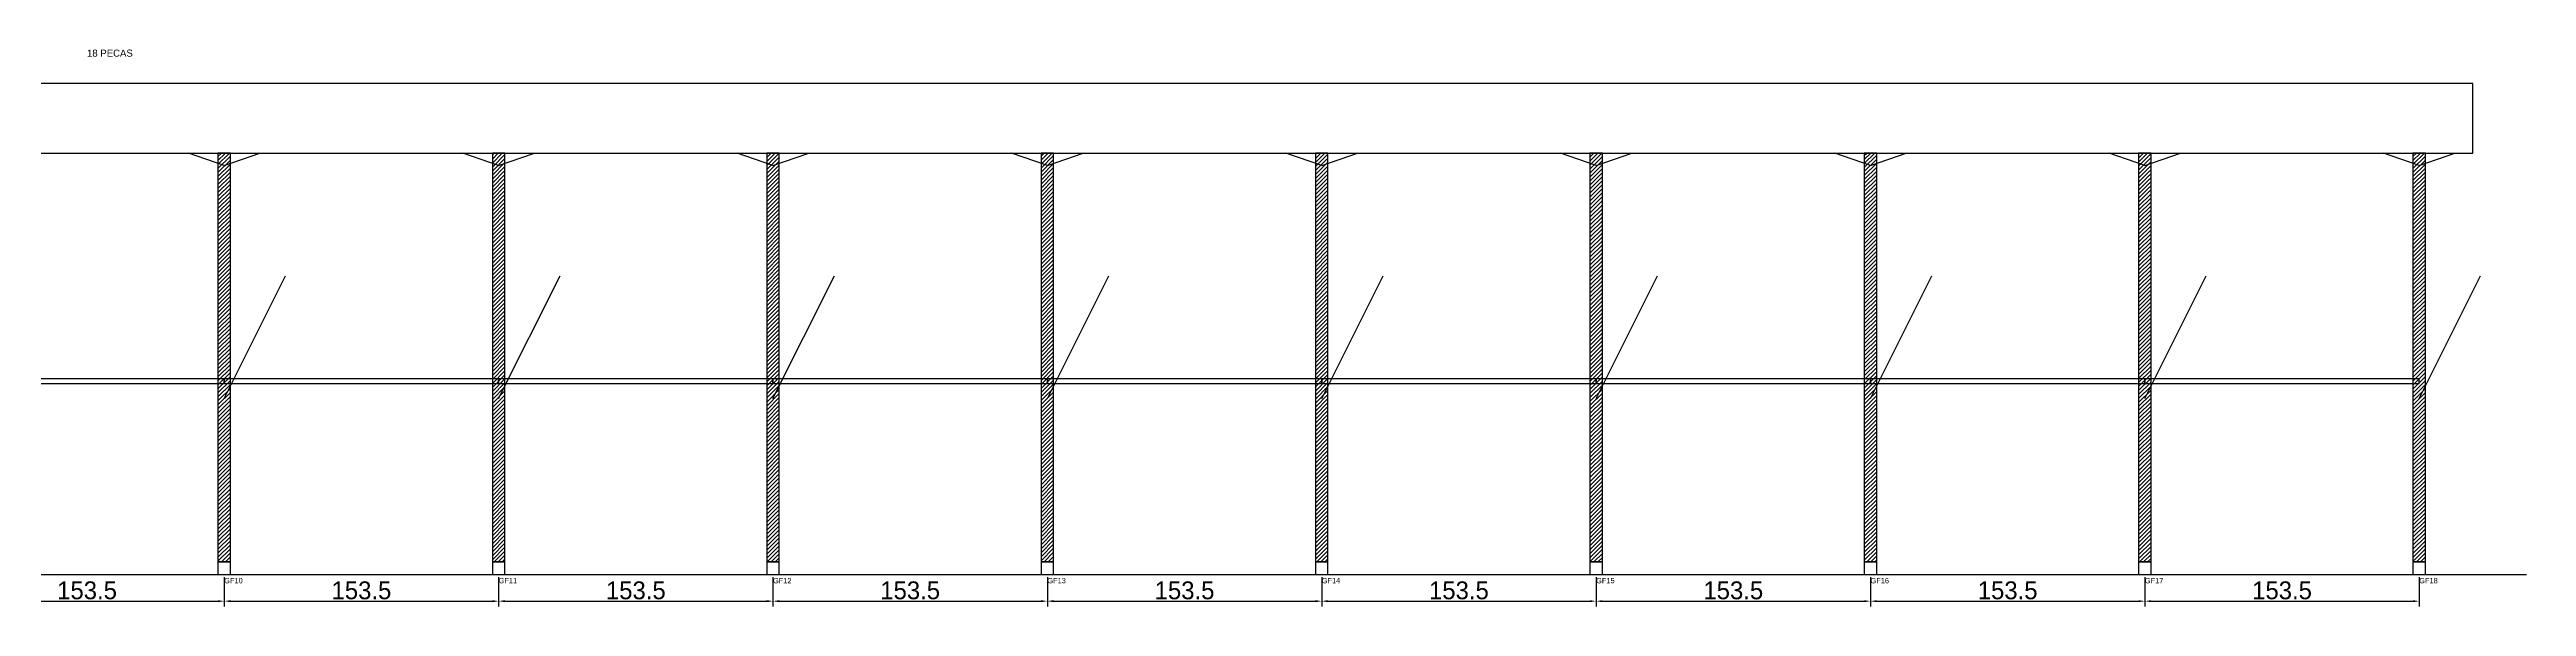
# Model space of a CAD drawing. Header units: metres. Extents: x -30 to 2700, y -25 to 308.
# Drawn here: x 1314 to 2700, y -25 to 287 of the extents above; entities that cross this region are included whole.
import ezdxf

# ---------------------------------------------------------------- set-up
doc = ezdxf.new("R2010")
doc.units = ezdxf.units.M
for name, color, linetype in [('BARRA_ANCORAGEM', 1, 'Continuous'), ('COTA', 241, 'Continuous'), ('GARFOS OK', 3, 'Continuous'), ('NOME DA VIGA', 6, 'Continuous'), ('SARR_7x7', 40, 'Continuous'), ('TIRAS REESCORAMENTO', 252, 'Continuous'), ('VIGAS', 3, 'Continuous')]:
    doc.layers.add(name, color=color, linetype=linetype)
doc.dimstyles.new('EZ DXF', dxfattribs={"dimtxt": 10, "dimasz": 3.5, "dimexe": 3, "dimexo": 1.5, "dimgap": 1, "dimtad": 1, "dimdec": 1, "dimdsep": 46, "dimcen": 2.5, "dimazin": 3, "dimtfac": 1, "dimtmove": 0, "dimatfit": 3})

msp = doc.modelspace()

# ---------------------------------------------------------------- hatches: boundary and pattern name
at = {"layer": 'COTA'}
h = msp.add_hatch(dxfattribs=at)
h.set_pattern_fill('ANSI31', scale=0.5)
h.paths.add_polyline_path([(1408, 0), (1415, 0), (1415, 229), (1408, 229)])
h = msp.add_hatch(dxfattribs=at)
h.set_pattern_fill('ANSI31', scale=0.5)
h.paths.add_polyline_path([(1561.5, 0), (1568.5, 0), (1568.5, 229), (1561.5, 229)])
h = msp.add_hatch(dxfattribs=at)
h.set_pattern_fill('ANSI31', scale=0.5)
h.paths.add_polyline_path([(1715, 0), (1722, 0), (1722, 229), (1715, 229)])
h = msp.add_hatch(dxfattribs=at)
h.set_pattern_fill('ANSI31', scale=0.5)
h.paths.add_polyline_path([(1868.5, 0), (1875.5, 0), (1875.5, 229), (1868.5, 229)])
h = msp.add_hatch(dxfattribs=at)
h.set_pattern_fill('ANSI31', scale=0.5)
h.paths.add_polyline_path([(2022, 0), (2029, 0), (2029, 229), (2022, 229)])
h = msp.add_hatch(dxfattribs=at)
h.set_pattern_fill('ANSI31', scale=0.5)
h.paths.add_polyline_path([(2175.51, 0), (2182.51, 0), (2182.51, 229), (2175.51, 229)])
h = msp.add_hatch(dxfattribs=at)
h.set_pattern_fill('ANSI31', scale=0.5)
h.paths.add_polyline_path([(2329.01, 0), (2336.01, 0), (2336.01, 229), (2329.01, 229)])
h = msp.add_hatch(dxfattribs=at)
h.set_pattern_fill('ANSI31', scale=0.5)
h.paths.add_polyline_path([(2482.51, 0), (2489.51, 0), (2489.51, 229), (2482.51, 229)])
h = msp.add_hatch(dxfattribs=at)
h.set_pattern_fill('ANSI31', scale=0.5)
h.paths.add_polyline_path([(2636.01, 0), (2643.01, 0), (2643.01, 229), (2636.01, 229)])

# ---------------------------------------------------------------- linework, layer by layer
at = {"layer": 'BARRA_ANCORAGEM'}
for p, q in [((1411.5, 91.6), (1445.85, 160.3)), ((1565, 91.6), (1599.35, 160.3)), ((1718.5, 91.6), (1752.85, 160.3)), ((1872, 91.6), (1906.35, 160.3)), ((2025.5, 91.6), (2059.85, 160.3)), ((2179.01, 91.6), (2213.36, 160.3)), ((2332.51, 91.6), (2366.86, 160.3)), ((2486.01, 91.6), (2520.36, 160.3)), ((2639.51, 91.6), (2673.86, 160.3))]:
    msp.add_line(p, q, dxfattribs=at)
at = {"layer": 'GARFOS OK'}
for p, q in [((1411.5, 222), (1391.5, 229)), ((1391.5, 229), (1431.5, 229)), ((1411.5, 222), (1431.5, 229)), ((1565, 222), (1545, 229)), ((1545, 229), (1585, 229)), ((1565, 222), (1585, 229)), ((1718.5, 222), (1698.5, 229)), ((1698.5, 229), (1738.5, 229)), ((1718.5, 222), (1738.5, 229)), ((1872, 222), (1852, 229)), ((1852, 229), (1892, 229)), ((1872, 222), (1892, 229)), ((2025.5, 222), (2005.5, 229)), ((2005.5, 229), (2045.5, 229)), ((2025.5, 222), (2045.5, 229)), ((2179.01, 222), (2159.01, 229)), ((2159.01, 229), (2199.01, 229)), ((2179.01, 222), (2199.01, 229)), ((2332.51, 222), (2312.51, 229)), ((2312.51, 229), (2352.51, 229)), ((2332.51, 222), (2352.51, 229)), ((2486.01, 222), (2466.01, 229)), ((2466.01, 229), (2506.01, 229)), ((2486.01, 222), (2506.01, 229)), ((2639.51, 222), (2619.51, 229)), ((2619.51, 229), (2659.51, 229)), ((2639.51, 222), (2659.51, 229))]:
    msp.add_line(p, q, dxfattribs=at)
at = {"layer": 'GARFOS OK', "linetype": 'CONTINUOUS'}
msp.add_line((-30, -7), (2699.51, -7), dxfattribs=at)
at = {"layer": 'GARFOS OK'}
for points in [[(1408, 0), (1415, 0), (1415, 229), (1408, 229), (1408, 0)], [(1561.5, 0), (1568.5, 0), (1568.5, 229), (1561.5, 229), (1561.5, 0)], [(1715, 0), (1722, 0), (1722, 229), (1715, 229), (1715, 0)], [(1868.5, 0), (1875.5, 0), (1875.5, 229), (1868.5, 229), (1868.5, 0)], [(2022, 0), (2029, 0), (2029, 229), (2022, 229), (2022, 0)], [(2175.51, 0), (2182.51, 0), (2182.51, 229), (2175.51, 229), (2175.51, 0)], [(2329.01, 0), (2336.01, 0), (2336.01, 229), (2329.01, 229), (2329.01, 0)], [(2482.51, 0), (2489.51, 0), (2489.51, 229), (2482.51, 229), (2482.51, 0)], [(2636.01, 0), (2643.01, 0), (2643.01, 229), (2636.01, 229), (2636.01, 0)]]:
    msp.add_lwpolyline(points, dxfattribs=at)
at = {"layer": 'SARR_7x7'}
for points in [[(1408, -7), (1415, -7), (1415, 0), (1408, 0), (1408, -7)], [(1561.5, -7), (1568.5, -7), (1568.5, 0), (1561.5, 0), (1561.5, -7)], [(1715, -7), (1722, -7), (1722, 0), (1715, 0), (1715, -7)], [(1868.5, -7), (1875.5, -7), (1875.5, 0), (1868.5, 0), (1868.5, -7)], [(2022, -7), (2029, -7), (2029, 0), (2022, 0), (2022, -7)], [(2175.51, -7), (2182.51, -7), (2182.51, 0), (2175.51, 0), (2175.51, -7)], [(2329.01, -7), (2336.01, -7), (2336.01, 0), (2329.01, 0), (2329.01, -7)], [(2482.51, -7), (2489.51, -7), (2489.51, 0), (2482.51, 0), (2482.51, -7)], [(2636.01, -7), (2643.01, -7), (2643.01, 0), (2636.01, 0), (2636.01, -7)]]:
    msp.add_lwpolyline(points, dxfattribs=at)
at = {"layer": 'TIRAS REESCORAMENTO'}
for points in [[(1258, 100), (1411.5, 100), (1411.5, 102.5), (1258, 102.5), (1258, 100)], [(1411.5, 100), (1565, 100), (1565, 102.5), (1411.5, 102.5), (1411.5, 100)], [(1565, 100), (1718.5, 100), (1718.5, 102.5), (1565, 102.5), (1565, 100)], [(1718.5, 100), (1872, 100), (1872, 102.5), (1718.5, 102.5), (1718.5, 100)], [(1872, 100), (2025.5, 100), (2025.5, 102.5), (1872, 102.5), (1872, 100)], [(2025.5, 100), (2179.01, 100), (2179.01, 102.5), (2025.5, 102.5), (2025.5, 100)], [(2179.01, 100), (2332.51, 100), (2332.51, 102.5), (2179.01, 102.5), (2179.01, 100)], [(2332.51, 100), (2486.01, 100), (2486.01, 102.5), (2332.51, 102.5), (2332.51, 100)], [(2486.01, 100), (2639.51, 100), (2639.51, 102.5), (2486.01, 102.5), (2486.01, 100)]]:
    msp.add_lwpolyline(points, dxfattribs=at)
at = {"layer": 'VIGAS'}
msp.add_lwpolyline([(0, 229), (2669.51, 229), (2669.51, 268), (0, 268), (0, 229)], dxfattribs=at)

# ---------------------------------------------------------------- texts
at = {"layer": 'NOME DA VIGA'}
for s, height, p in [('18 PECAS', 4, (1334.75, 283)), ('GF10', 3, (1411.5, -12)), ('GF11', 3, (1565, -12)), ('GF12', 3, (1718.5, -12)), ('GF13', 3, (1872, -12)), ('GF14', 3, (2025.5, -12)), ('GF15', 3, (2179.01, -12)), ('GF16', 3, (2332.51, -12)), ('GF17', 3, (2486.01, -12)), ('GF18', 3, (2639.51, -12))]:
    msp.add_text(s, height=height, dxfattribs=at).set_placement(p)

# ---------------------------------------------------------------- dimensions: what is measured, and where the dimension line sits
at = {"layer": 'COTA'}
for base, p1, p2 in [((1258, -22), (1258, -7), (1411.5, -7)), ((1411.5, -22), (1411.5, -7), (1565, -7)), ((1565, -22), (1565, -7), (1718.5, -7)), ((1718.5, -22), (1718.5, -7), (1872, -7)), ((1872, -22), (1872, -7), (2025.5, -7)), ((2025.5, -22), (2025.5, -7), (2179.01, -7)), ((2179.01, -22), (2179.01, -7), (2332.51, -7)), ((2332.51, -22), (2332.51, -7), (2486.01, -7)), ((2486.01, -22), (2486.01, -7), (2639.51, -7))]:
    msp.add_linear_dim(base=base, p1=p1, p2=p2, dimstyle='EZ DXF', dxfattribs=at).render()

doc.saveas('drawing.dxf')
